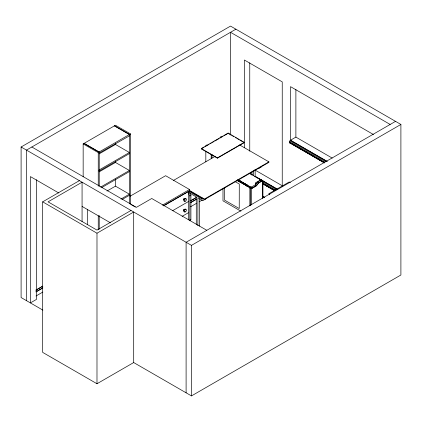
<?xml version="1.0" encoding="UTF-8"?>
<svg xmlns="http://www.w3.org/2000/svg" width="422" height="422" viewBox="0 0 422 422"><rect width="100%" height="100%" fill="white"/><g stroke="black" fill="none" stroke-linecap="round" stroke-linejoin="round"><path stroke-width="0.63" d="M224.567 187.827L224.541 200.091L239.232 208.547L239.279 184.018L235.323 181.74M238.019 179.862L238.019 180.753M247.007 184.952L245.646 184.261L247.007 184.952L246.896 185.886L238.04 180.864L238.103 179.814M238.04 180.864L238.208 179.877L239.174 180.431L239.089 181.376M239.174 180.431L239.116 181.486L239.285 180.495L240.25 181.054L240.192 182.104L240.355 181.117L241.326 181.671L241.157 182.663L241.326 181.671M240.25 181.054L240.165 181.998M241.431 181.734L241.263 182.726L241.431 181.734L242.397 182.293L242.233 183.285L242.397 182.293M245.731 184.219L245.562 185.205L245.62 184.156L244.654 183.596L244.486 184.588L244.549 183.533L243.578 182.974L243.415 183.966L243.473 182.916L242.508 182.357L242.418 183.301M243.473 182.916L243.388 183.855M244.549 183.533L244.459 184.477M245.62 184.156L245.535 185.1M238.013 179.73L250.504 186.941L250.7 188.07L250.7 187.447L247.682 185.706L246.912 186.107L247.044 184.947M246.923 185L246.896 185.886M261.666 180.363A0.76 0.438 -60 0 0 261.593 180.094L261.397 179.978A0.76 0.438 -60 0 0 261.128 180.052L257.367 182.225L255.22 185.015L256.412 185.701L258.559 182.911L262.32 180.743A0.76 0.438 -60 0 1 262.589 180.669L262.785 180.785A0.76 0.438 -60 0 1 262.859 181.049L262.859 197.892M42.875 310.117L21.1 297.547L21.1 146.998L230.523 26.09L400.9 124.453L400.9 275.002L191.477 395.91L133.695 362.551L96.986 383.746L42.675 352.386L42.675 201.843L79.383 180.648M235.898 29.192L26.47 150.1L26.47 300.643M83.16 176.792L83.16 143.902L84.126 143.343L99.223 152.057L99.223 186.202M84.126 143.343L115.475 125.244L130.572 133.959L130.572 204.338M83.16 143.902L98.252 152.616L99.223 152.057M114.51 125.803L129.601 134.518L130.572 133.959M99.006 151.936L99.006 153.17L129.601 135.752M99.159 153.888L115.475 144.466L129.601 152.622M99.006 170.04L129.39 152.5L129.39 153.613L99.006 171.158L99.223 170.166M99.159 171.875L115.475 162.454L129.601 170.609M100.694 187.052L129.39 170.488L129.39 171.601L101.818 187.521M107.035 191.018L115.475 186.144L129.601 194.305M205.82 145.442L206.627 144.978M220.326 137.071L221.128 136.601M201.283 148.56L228.138 133.051L244.254 142.356L244.254 142.668L217.399 158.171L201.283 148.871L201.283 148.56L217.399 157.86L244.254 142.356M201.283 148.871L204.079 147.252M205.197 146.608L209.117 144.345M210.235 143.702L211.353 143.053M212.472 142.409L213.59 141.76M214.714 141.117L218.628 138.854M219.746 138.21L223.106 136.269M224.224 135.626L228.138 133.363L231.472 135.288M120.95 199.052L129.39 194.178L129.39 195.296L122.074 199.516M130.108 196.209L165.614 175.71L189.515 189.51L189.515 190.876A5.734 3.313 60 0 0 190.913 195.339L190.913 219.53A5.734 3.313 60 0 0 189.763 220.796M173.384 180.479L215.025 156.441M131.01 210.457L96.986 230.101L48.045 201.843L82.068 182.198L82.068 221.55M42.675 201.843L96.986 233.202L133.695 212.008L133.695 362.551M162.465 205.129L189.515 189.51M163.467 205.788L188.444 191.493A5.734 3.313 60 0 0 189.837 195.961L189.837 220.147A5.734 3.313 60 0 0 189.251 220.537M163.578 205.852L189.515 190.876M189.837 195.961L190.913 195.339M324.212 162.586L289.571 142.583L289.571 142.019A1.651 0.955 -60 0 1 289.782 141.122L289.856 140.974A1.651 0.955 -60 0 1 290.336 140.315L295.885 137.108L332.23 158.092M289.571 142.583L292.013 143.797M172.514 210.742L188.333 201.605M35.838 290.088L42.691 286.132M190.559 200.761L196.267 197.464M35.997 290.183L42.844 286.232M190.591 200.93L196.299 197.638M35.912 291.845L42.759 287.894M190.575 202.555L196.283 199.258M36.018 291.908L42.859 287.957M190.596 202.665L196.299 199.369M36.018 296.001L42.859 292.05M190.596 206.759L196.299 203.462M199.152 201.816L202.576 199.843M189.198 190.269L204.454 199.073L268.909 161.863L268.909 162.359L204.454 199.569L189.198 190.765M239.285 180.495L240.171 181.101M240.355 181.117L241.242 181.718M182.119 216.354L188.333 212.767M242.508 182.357L243.394 182.963M243.578 182.974L244.465 183.581M244.654 183.596L245.541 184.203M246.912 186.107L250.7 188.07M189.837 220.147L190.913 219.53M255.336 184.15L256.961 183.217M237.227 180.521L250.046 187.69M255.336 184.636L256.507 183.96M250.504 186.941A0.76 0.438 0 0 0 251.581 186.941L255.336 184.773M262.642 180.679L258.559 183.037L256.412 185.828L251.581 188.618M250.826 187.553L249.85 188.117L250.383 188.423A0.944 0.549 0 0 0 251.581 188.492L256.412 185.701M250.504 188.186A0.76 0.438 0 0 0 251.581 188.186L255.336 186.012L255.336 182.911L260.712 179.809A0.76 0.438 -60 0 1 261.244 180.12M395.53 121.357L186.102 242.265L186.102 392.808M21.1 146.998L191.477 245.367L400.9 124.453M390.16 124.453L230.523 32.294L230.523 134.924M373.423 134.518L290.515 86.647L290.515 140.209L327.425 161.52M290.336 140.315L326.681 161.294M289.83 141.032L325.605 161.684M289.571 142.019L324.782 162.343M293.153 144.456L302.806 150.026M304.51 151.013L308.482 153.307M309.621 153.961L313.593 156.256M315.297 157.237L316.431 157.897M317.571 158.551L321.543 160.845M289.745 142.488L323.816 162.444M289.83 142.974L324.471 162.971M232.585 135.931L233.693 136.57M235.36 137.535L236.473 138.173M237.586 138.817L238.694 139.46M239.807 140.099L244.254 142.668M239.532 144.899L268.909 161.863M290.368 182.61L289.249 181.961L268.73 193.809L269.848 194.458M254.841 169.929L282.529 185.912M250.03 173.347L252.293 174.655M255.115 176.285L277.723 189.341M261.45 179.988L262.753 180.743L262.753 198.382M249.861 173.447L251.554 174.423M254.946 176.385L276.985 189.109M249.46 173.315L262.463 180.822M262.911 181.998L276.473 189.831M262.653 182.99L275.086 190.164M263.391 183.781L267.912 186.392M269.041 187.041L274.69 190.306M265.285 185L268.677 186.957M270.375 187.938L273.762 189.895M262.653 183.554L274.69 190.459M262.827 183.739L274.69 190.591M262.911 183.945L274.775 190.791M257.367 182.225L258.559 182.911M238.129 179.92L239.095 180.479M241.352 181.782L242.318 182.341M248.69 186.287L250.7 187.447M262.452 196.119L264.731 197.438M262.5 196.335L264.214 197.327M114.51 125.925L129.39 134.518L99.006 152.057L84.126 143.469M240.899 211.169L222.99 200.83L222.99 189.156M189.098 191.514L201.927 198.92L201.927 197.681M189.62 193.054L196.288 196.905L196.288 224.81M206.822 230.301L151.73 198.493L136.38 207.355L31.84 146.998M131.311 204.717L135.293 207.017M58.758 192.965L30.395 176.586L30.395 302.912L36.461 299.409L36.461 179.661M82.068 206.421L110.522 222.848M289.745 142.773L289.845 143A1.139 0.659 -60 0 0 290.51 143.053M295.885 89.427L295.885 137.108M282.239 186.018L282.239 81.873L244.38 60.014L244.38 147.684M255.157 169.971L255.157 176.459M253.543 170.899L253.543 175.441M251.934 171.918L251.934 175.162M251.581 186.941L251.581 188.186M251.581 188.492L251.581 204.881M250.383 188.423L250.383 205.488M249.85 187.806L249.85 205.836M249.755 62.846L249.755 151.171M228.138 133.051L228.138 133.363M217.399 157.86L217.399 158.171M211.997 154.473L211.997 157.691L211.195 158.155L211.195 154.294M205.82 151.334L205.82 161.811M204.454 199.073L204.454 199.569M199.511 198.852L199.511 226.108M197.897 225.738L197.897 197.834L201.927 200.16A3.418 1.973 60 0 0 204.264 199.437M191.477 245.367L191.477 395.91M188.333 191.43L188.333 219.762M129.601 134.518L129.601 203.852M129.39 134.391L129.39 135.631M115.475 143.169L115.475 144.466M115.475 161.157L115.475 162.454M115.475 179.049L115.475 186.144M99.223 215.558L99.223 229.183M98.252 152.616L98.252 186.16M98.252 215.758L98.252 229.573M96.986 233.202L96.986 383.746M87.438 209.243L87.438 224.393M184.789 211.649A1.519 0.876 -60 0 1 183.718 211.137A1.519 0.876 -60 0 1 184.604 209.296A1.519 0.876 -60 0 1 185.828 209.491M183.77 210.288A0.57 0.327 -60 0 1 183.37 210.093A0.57 0.327 -60 0 1 183.697 209.402A0.57 0.327 -60 0 1 184.156 209.476M184.509 201.104A1.519 0.876 -60 0 1 183.734 200.139A1.519 0.876 -60 0 1 184.883 198.451A1.519 0.876 -60 0 1 185.865 199.121M183.77 199.617A0.57 0.327 -60 0 1 183.364 199.384A0.57 0.327 -60 0 1 183.77 198.688A0.57 0.327 -60 0 1 184.171 198.92M261.519 166.384A3.418 1.973 60 0 1 259.81 167.37M259.91 167.312A3.418 1.973 60 0 1 258.201 168.299M205.873 198.509A3.418 1.973 60 0 1 204.749 199.553M185.606 211.76A1.519 0.876 -60 0 0 186.086 209.407A1.519 0.876 -60 0 0 184.287 211A1.519 0.876 -60 0 0 185.606 211.76M185.606 201.088A1.519 0.876 -60 0 0 186.086 198.736A1.519 0.876 -60 0 0 184.287 200.329A1.519 0.876 -60 0 0 185.606 201.088"/></g></svg>
